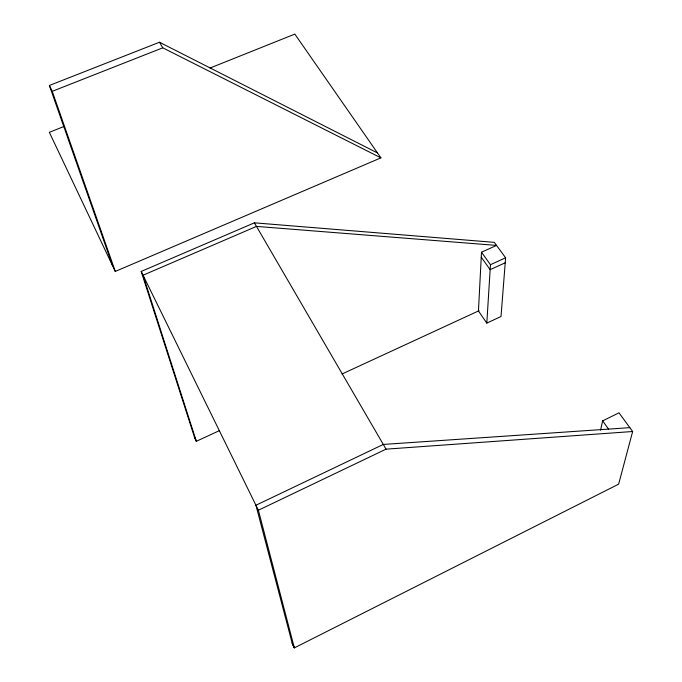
<?xml version="1.0" encoding="UTF-8"?>
<svg xmlns="http://www.w3.org/2000/svg" width="682" height="682" viewBox="0 0 682 682"><rect width="100%" height="100%" fill="white"/><g stroke="black" fill="none" stroke-linecap="round" stroke-linejoin="round"><path stroke-width="1.02" d="M196.331 441.297L143.05 275.213L256.483 226.407L496.556 245.409L481.501 252.212L478.449 310.975L486.812 323.106L501.014 316.508L505.618 257.805L494.314 242.349L254.395 222.826L141.191 271.436L194.711 437.887L196.331 441.297L219.485 430.598M486.812 323.106L490.46 264.693L481.501 252.212M600.561 430.223L602.641 420.871L618.992 412.823L632.657 431.51L618.642 484.152L294.334 647.9L292.305 643.629L255.929 505.251L383.301 444.434L629.836 427.657M294.334 647.9L258.384 510.238L386.046 449.157L632.657 431.51M342.032 373.992L479.054 310.694M490.46 264.693L505.618 257.805M505.226 262.792L490.153 269.654L481.236 257.208M64.125 126.417L49.343 132.334L115.284 271.436L380.914 157.857L294.837 34.1L210.047 68.029M377.504 152.956L159.494 42.241L49.368 85.463L52.241 91.328L162.776 47.817L380.914 157.857M602.641 420.871L608.608 429.174M159.494 42.241L162.776 47.817M254.395 222.826L386.046 449.157M292.305 643.629L294.13 647.116L292.084 642.751M141.191 271.436L258.384 510.238M194.361 436.804L196.015 440.316M49.368 85.463L112.658 265.895M52.241 91.328L115.284 271.436"/></g></svg>
